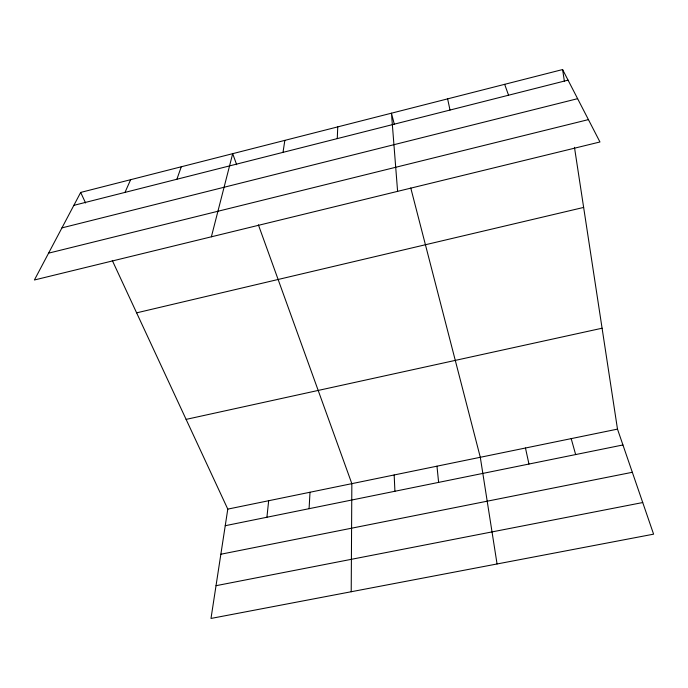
<?xml version="1.0" encoding="UTF-8"?>
<svg xmlns="http://www.w3.org/2000/svg" width="688" height="688" viewBox="0 0 688 688"><rect width="100%" height="100%" fill="white"/><g stroke="black" fill="none" stroke-linecap="round" stroke-linejoin="round"><path stroke-width="1.03" d="M351.215 591.74L351.843 483.655L258.37 224.787M337.266 138.615L337.756 126.884M309.084 508.69L310.013 492.238M266.918 517.247L268.664 500.735M112.282 260.451L227.788 509.12L210.992 618.443L653.6 534.163L617.489 429.123L574.463 147.301M283.009 152.366L284.841 140.378M211.371 236.81L232.69 153.673L236.681 164.724M176.885 179.25L181.288 166.78M124.992 192.399L130.625 179.697M80.685 192.425L34.4 279.99L599.962 141.977L562.595 69.557L80.685 192.425L85.587 202.994M73.848 205.351L568.056 80.143M61.946 227.883L577.619 98.676M48.581 253.158L588.421 119.609M136.62 312.851L583.648 207.432M186.104 419.388L602.086 328.219M227.788 509.12L617.489 429.123M225.234 525.709L622.932 444.964M220.857 554.236L632.332 472.286M216.023 585.694L642.73 502.541M504.665 84.332L508.561 95.219M571.195 438.626L575.65 454.562M394.379 124.502L391.455 113.193L397.604 191.359M410.762 187.962L480.301 457.288L497.063 563.971M525.469 448.008L528.952 464.047M447.63 98.874L450.004 110.054M562.595 69.557L564.375 81.167M436.975 466.18L438.617 482.383M394.164 474.969L394.921 491.258"/></g></svg>
